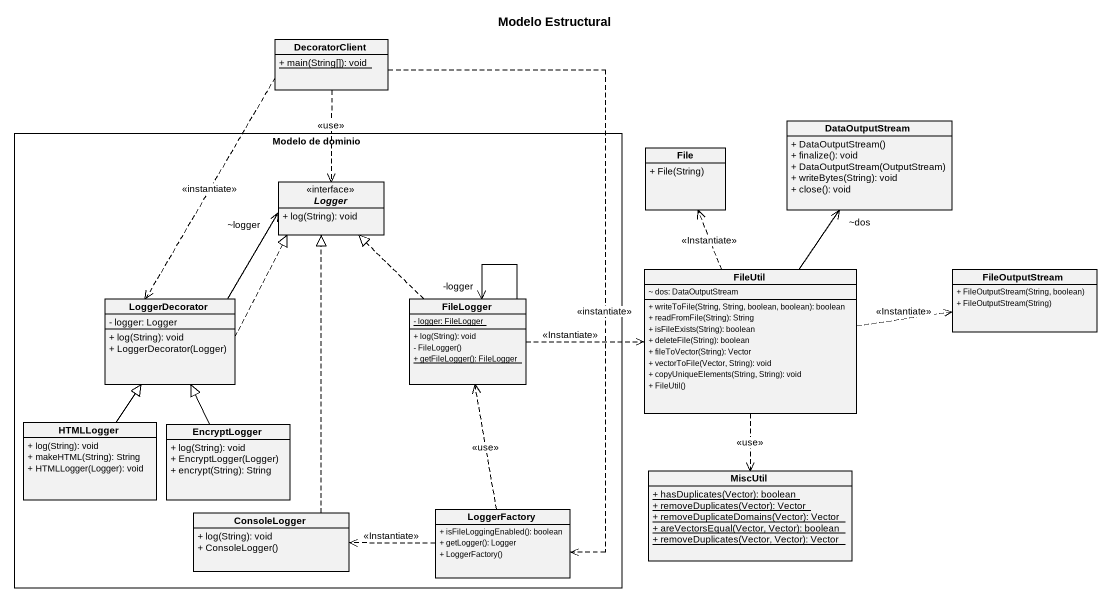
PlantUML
@startuml
title Modelo Estructural
hide circle
hide empty members
skinparam classAttributeIconSize 0
class DecoratorClient {
  {static} + main(String[]): void
}
rectangle "Modelo de dominio" as Modelo_de_dominio {
  interface Logger {
    + log(String): void
  }
  class LoggerDecorator {
    - logger: Logger
    + log(String): void
    + LoggerDecorator(Logger)
  }
  class FileLogger {
    {static} - logger: FileLogger
    + log(String): void
    - FileLogger()
    {static} + getFileLogger(): FileLogger
  }
  class HTMLLogger {
    + log(String): void
    + makeHTML(String): String
    + HTMLLogger(Logger): void
  }
  class EncryptLogger {
    + log(String): void
    + EncryptLogger(Logger)
    + encrypt(String): String
  }
  class ConsoleLogger {
    + log(String): void
    + ConsoleLogger()
  }
  class LoggerFactory {
    + isFileLoggingEnabled(): boolean
    + getLogger(): Logger
    + LoggerFactory()
  }
}
class "File" as File_ {
  + File(String)
}
class DataOutputStream {
  + DataOutputStream()
  + finalize(): void
  + DataOutputStream(OutputStream)
  + writeBytes(String): void
  + close(): void
}
class FileUtil {
  ~ dos: DataOutputStream
  + writeToFile(String, String, boolean, boolean): boolean
  + readFromFile(String): String
  + isFileExists(String): boolean
  + deleteFile(String): boolean
  + fileToVector(String): Vector
  + vectorToFile(Vector, String): void
  + copyUniqueElements(String, String): void
  + FileUtil()
}
class FileOutputStream {
  + FileOutputStream(String, boolean)
  + FileOutputStream(String)
}
class MiscUtil {
  {static} + hasDuplicates(Vector): boolean
  {static} + removeDuplicates(Vector): Vector
  {static} + removeDuplicateDomains(Vector): Vector
  {static} + areVectorsEqual(Vector, Vector): boolean
  {static} + removeDuplicates(Vector, Vector): Vector
}
DecoratorClient ..> Logger : <<use>>
DecoratorClient ..> LoggerDecorator : <<instantiate>>
DecoratorClient ..> LoggerFactory : <<instantiate>>
FileUtil .up.> File_ : <<Instantiate>>
FileUtil -up-> "~dos" DataOutputStream
FileUtil .right.> FileOutputStream : <<Instantiate>>
FileUtil ..> MiscUtil : <<use>>
LoggerDecorator .up.|> Logger
LoggerDecorator -up-> "~logger" Logger
FileLogger .up.|> Logger
FileLogger .right.> FileUtil : <<Instantiate>>
FileLogger --> "-logger" FileLogger
HTMLLogger -up-|> LoggerDecorator
EncryptLogger -up-|> LoggerDecorator
ConsoleLogger .up.|> Logger
LoggerFactory .up.> FileLogger : <<use>>
LoggerFactory .left.> ConsoleLogger : <<Instantiate>>
@enduml
